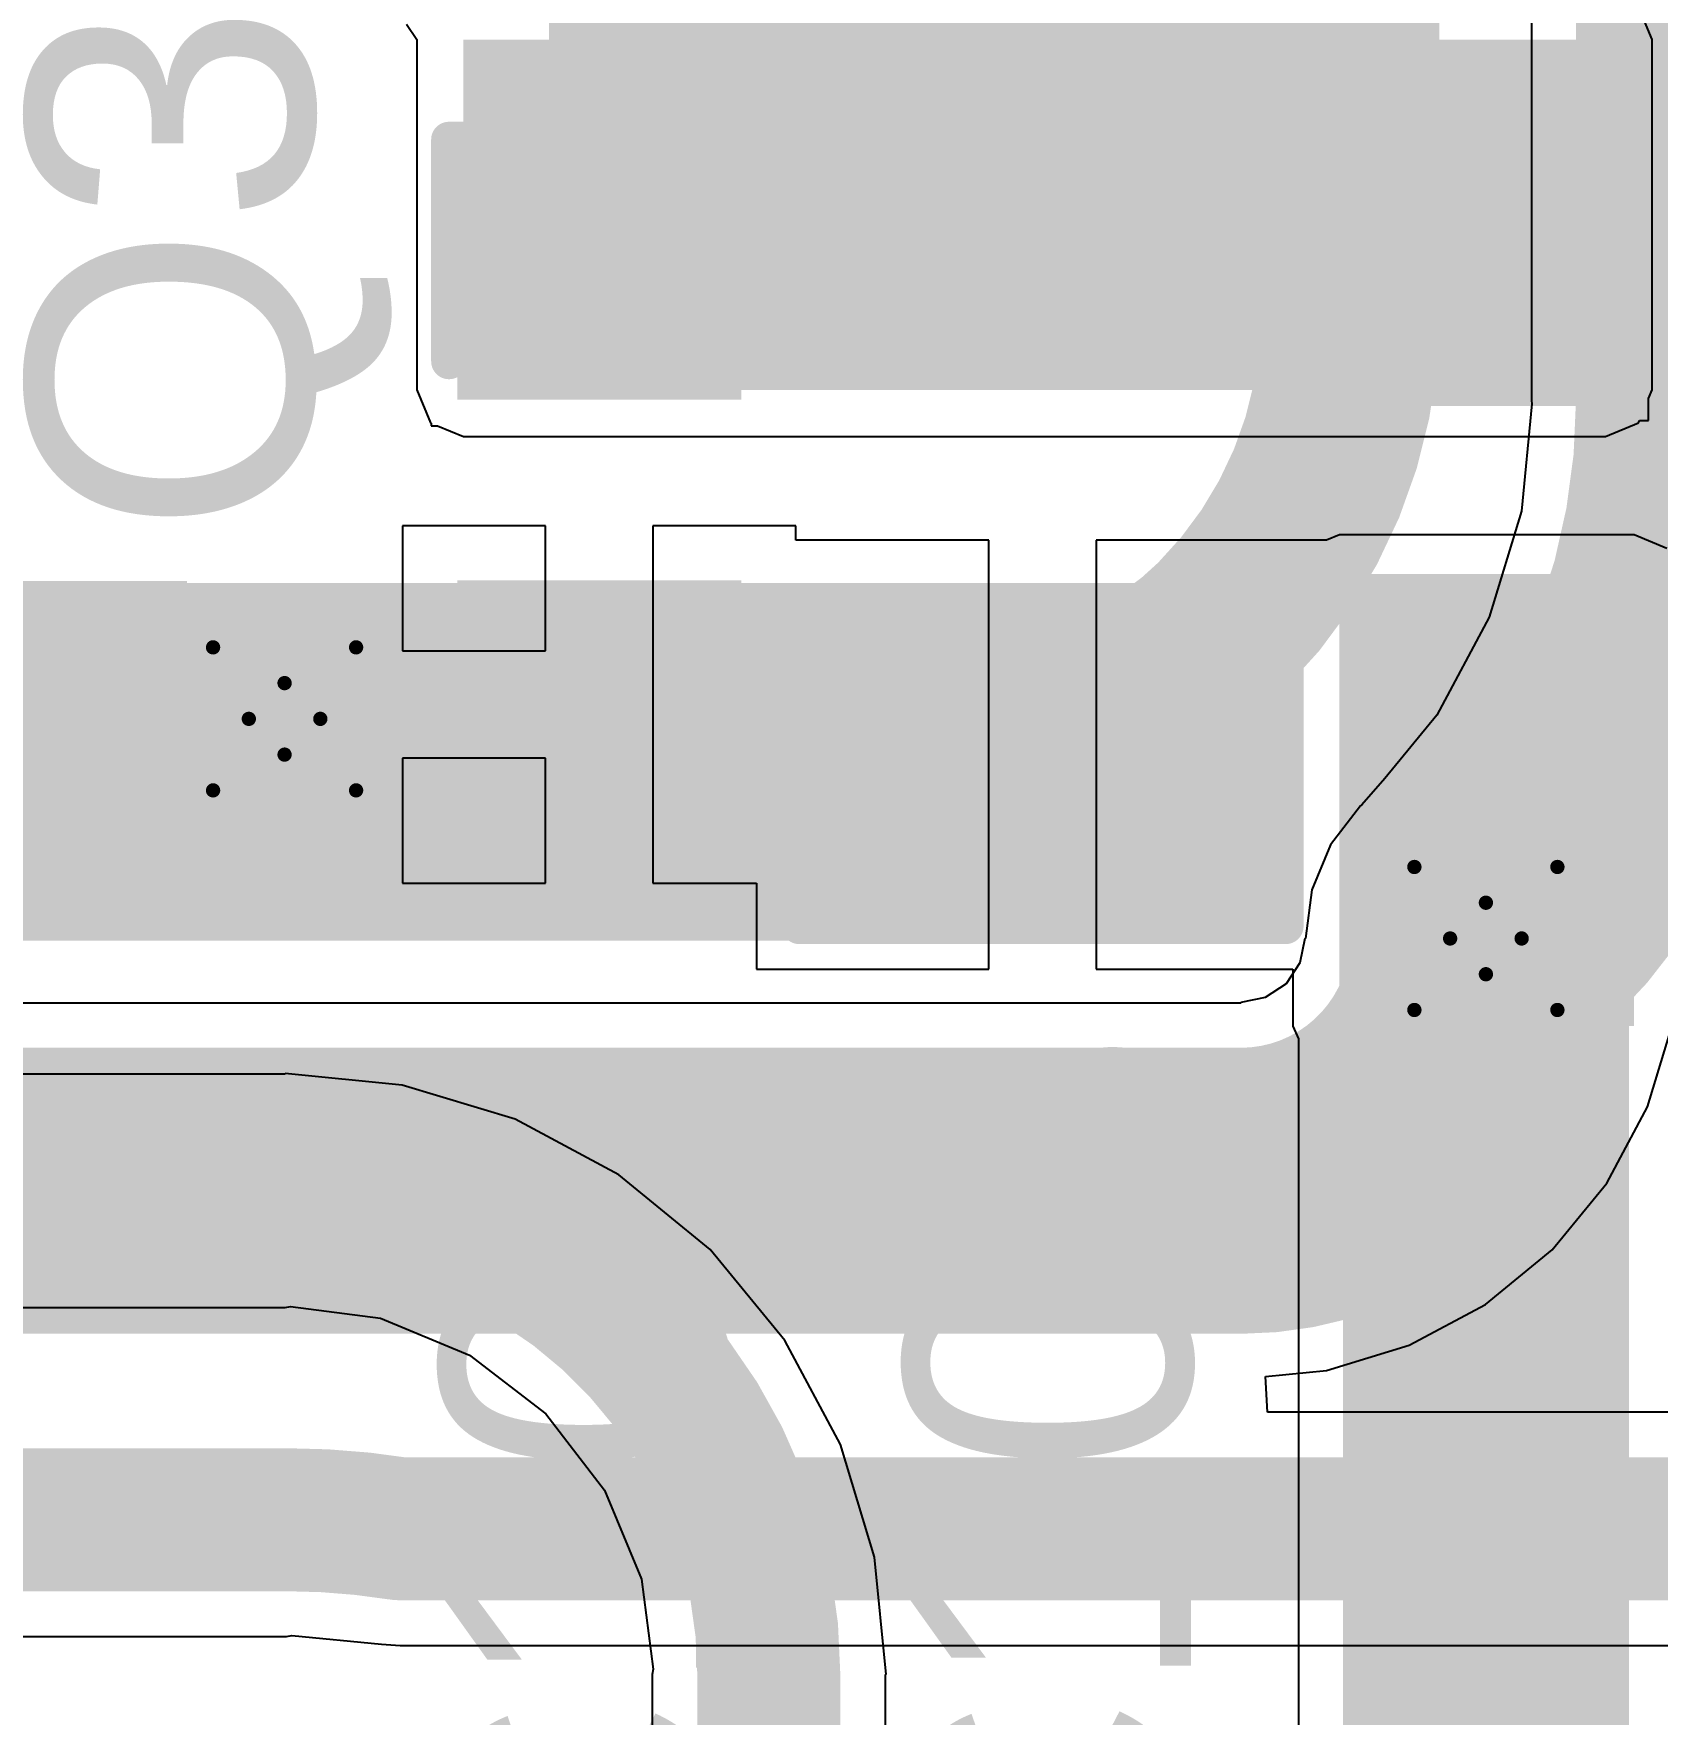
# Model space of a CAD drawing. Header units: inches. Extents: x -5 to 426, y -53 to 116.
# Drawn here: x 38.13 to 43.9, y -18.04 to -12.07 of the extents above; entities that cross this region are included whole.
import ezdxf

# ---------------------------------------------------------------- set-up
doc = ezdxf.new("R2010")
doc.units = ezdxf.units.IN
for name, color, linetype in [('Board Outline', 216, 'Continuous'), ('Bottom Layer', 5, 'Continuous'), ('Drill Drawing', 1, 'Continuous'), ('Top Layer', 1, 'Continuous'), ('Top Overlay', 2, 'Continuous'), ('Top Paste', 8, 'Continuous'), ('Top Solder', 216, 'Continuous'), ('Via Holes', 16, 'Continuous')]:
    doc.layers.add(name, color=color, linetype=linetype)
doc.styles.add('Arial', font='', dxfattribs={"height": 0.2})
doc.styles.get('Arial').set_extended_font_data('Arial')

# ---------------------------------------------------------------- blocks, each defined once
blk = doc.blocks.new('IND_0603__1608_M_______60')
at = {"layer": 'Top Layer'}
for points in [[(-1, 0.4), (-0.4, 0.4), (-0.4, -0.4), (-1, -0.4)], [(0.4, 0.4), (1, 0.4), (1, -0.4), (0.4, -0.4)]]:
    blk.add_hatch(color=1, dxfattribs=at).paths.add_polyline_path(points)
at = {"layer": 'Top Paste'}
for points in [[(-1, 0.4), (-0.4, 0.4), (-0.4, -0.4), (-1, -0.4)], [(0.4, 0.4), (1, 0.4), (1, -0.4), (0.4, -0.4)]]:
    blk.add_hatch(color=8, dxfattribs=at).paths.add_polyline_path(points)
at = {"layer": 'Top Solder'}
for points in [[(-1.1016, 0.5016), (-0.2984, 0.5016), (-0.2984, -0.5016), (-1.1016, -0.5016)], [(0.2984, 0.5016), (1.1016, 0.5016), (1.1016, -0.5016), (0.2984, -0.5016)]]:
    blk.add_hatch(color=216, dxfattribs=at).paths.add_polyline_path(points)
at = {"layer": 'Top Overlay'}
for points in [[(-0.2032, 0.4572, 0.127, 0.127, 0), (0.2286, 0.4572, 0.127, 0.127, 0)], [(-0.2032, -0.4572, 0.127, 0.127, 0), (0.2286, -0.4572, 0.127, 0.127, 0)]]:
    blk.add_lwpolyline(points, format="xyseb", dxfattribs=at)
for points in [[(-0.2349, 0.4572, 0.0635, 0.0635, 1), (-0.1714, 0.4572, 0.0635, 0.0635, 1)], [(0.1968, 0.4572, 0.0635, 0.0635, 1), (0.2604, 0.4572, 0.0635, 0.0635, 1)], [(-0.2349, -0.4572, 0.0635, 0.0635, 1), (-0.1714, -0.4572, 0.0635, 0.0635, 1)], [(0.1968, -0.4572, 0.0635, 0.0635, 1), (0.2604, -0.4572, 0.0635, 0.0635, 1)]]:
    blk.add_lwpolyline(points, format="xyseb", close=True, dxfattribs=at)
blk = doc.blocks.new('C___0805_62')
at = {"layer": 'Top Layer'}
for points in [[(-1.524, 0.762), (-0.508, 0.762), (-0.508, -0.762), (-1.524, -0.762)], [(0.508, 0.762), (1.524, 0.762), (1.524, -0.762), (0.508, -0.762)]]:
    blk.add_hatch(color=1, dxfattribs=at).paths.add_polyline_path(points)
at = {"layer": 'Top Paste'}
for points in [[(-1.524, 0.762), (-0.508, 0.762), (-0.508, -0.762), (-1.524, -0.762)], [(0.508, 0.762), (1.524, 0.762), (1.524, -0.762), (0.508, -0.762)]]:
    blk.add_hatch(color=8, dxfattribs=at).paths.add_polyline_path(points)
at = {"layer": 'Top Solder'}
for points in [[(-1.594, 0.832), (-0.438, 0.832), (-0.438, -0.832), (-1.594, -0.832)], [(0.438, 0.832), (1.594, 0.832), (1.594, -0.832), (0.438, -0.832)]]:
    blk.add_hatch(color=216, dxfattribs=at).paths.add_polyline_path(points)
at = {"layer": 'Top Overlay'}
for points in [[(-1.6256, 0.8636, 0.127, 0.127, 0), (-0.6096, 0.8636, 0.127, 0.127, 0)], [(-1.6256, 0.8636, 0.127, 0.127, 0), (-1.6256, -0.8636, 0.127, 0.127, 0)], [(0.6096, 0.8636, 0.127, 0.127, 0), (1.6256, 0.8636, 0.127, 0.127, 0)], [(1.6256, 0.8636, 0.127, 0.127, 0), (1.6256, -0.8636, 0.127, 0.127, 0)], [(-1.6256, -0.8636, 0.127, 0.127, 0), (-0.6096, -0.8636, 0.127, 0.127, 0)], [(0.6096, -0.8636, 0.127, 0.127, 0), (1.6256, -0.8636, 0.127, 0.127, 0)]]:
    blk.add_lwpolyline(points, format="xyseb", dxfattribs=at)
for points in [[(-1.6574, 0.8636, 0.0635, 0.0635, 1), (-1.5938, 0.8636, 0.0635, 0.0635, 1)], [(-1.6574, 0.8636, 0.0635, 0.0635, 1), (-1.5938, 0.8636, 0.0635, 0.0635, 1)], [(-0.6413, 0.8636, 0.0635, 0.0635, 1), (-0.5778, 0.8636, 0.0635, 0.0635, 1)], [(0.5778, 0.8636, 0.0635, 0.0635, 1), (0.6413, 0.8636, 0.0635, 0.0635, 1)], [(1.5938, 0.8636, 0.0635, 0.0635, 1), (1.6574, 0.8636, 0.0635, 0.0635, 1)], [(1.5938, 0.8636, 0.0635, 0.0635, 1), (1.6574, 0.8636, 0.0635, 0.0635, 1)], [(-1.6574, -0.8636, 0.0635, 0.0635, 1), (-1.5938, -0.8636, 0.0635, 0.0635, 1)], [(-1.6574, -0.8636, 0.0635, 0.0635, 1), (-1.5938, -0.8636, 0.0635, 0.0635, 1)], [(-0.6413, -0.8636, 0.0635, 0.0635, 1), (-0.5778, -0.8636, 0.0635, 0.0635, 1)], [(0.5778, -0.8636, 0.0635, 0.0635, 1), (0.6413, -0.8636, 0.0635, 0.0635, 1)], [(1.5938, -0.8636, 0.0635, 0.0635, 1), (1.6574, -0.8636, 0.0635, 0.0635, 1)], [(1.5938, -0.8636, 0.0635, 0.0635, 1), (1.6574, -0.8636, 0.0635, 0.0635, 1)]]:
    blk.add_lwpolyline(points, format="xyseb", close=True, dxfattribs=at)
blk = doc.blocks.new('C___0603_63')
at = {"layer": 'Top Layer'}
for points in [[(-0.381, 0.4445), (-0.381, -0.4445), (-1.143, -0.4445), (-1.143, 0.4445)], [(1.143, 0.4445), (1.143, -0.4445), (0.381, -0.4445), (0.381, 0.4445)]]:
    blk.add_hatch(color=1, dxfattribs=at).paths.add_polyline_path(points)
at = {"layer": 'Top Paste'}
for points in [[(-0.381, 0.4445), (-0.381, -0.4445), (-1.143, -0.4445), (-1.143, 0.4445)], [(1.143, 0.4445), (1.143, -0.4445), (0.381, -0.4445), (0.381, 0.4445)]]:
    blk.add_hatch(color=8, dxfattribs=at).paths.add_polyline_path(points)
at = {"layer": 'Top Solder'}
for points in [[(-0.321, 0.5045), (-0.321, -0.5045), (-1.203, -0.5045), (-1.203, 0.5045)], [(1.203, 0.5045), (1.203, -0.5045), (0.321, -0.5045), (0.321, 0.5045)]]:
    blk.add_hatch(color=216, dxfattribs=at).paths.add_polyline_path(points)
at = {"layer": 'Top Overlay'}
for points in [[(-1.2446, 0.5334, 0.127, 0.127, 0), (-1.2446, -0.5334, 0.127, 0.127, 0)], [(-1.2446, 0.5334, 0.127, 0.127, 0), (-0.4572, 0.5334, 0.127, 0.127, 0)], [(0.4572, 0.5334, 0.127, 0.127, 0), (1.2446, 0.5334, 0.127, 0.127, 0)], [(1.2446, 0.5334, 0.127, 0.127, 0), (1.2446, -0.5334, 0.127, 0.127, 0)], [(-1.2446, -0.5334, 0.127, 0.127, 0), (-0.4572, -0.5334, 0.127, 0.127, 0)], [(0.4572, -0.5334, 0.127, 0.127, 0), (1.2446, -0.5334, 0.127, 0.127, 0)]]:
    blk.add_lwpolyline(points, format="xyseb", dxfattribs=at)
for points in [[(-1.2764, 0.5334, 0.0635, 0.0635, 1), (-1.2128, 0.5334, 0.0635, 0.0635, 1)], [(-1.2764, 0.5334, 0.0635, 0.0635, 1), (-1.2128, 0.5334, 0.0635, 0.0635, 1)], [(-0.4889, 0.5334, 0.0635, 0.0635, 1), (-0.4254, 0.5334, 0.0635, 0.0635, 1)], [(0.4254, 0.5334, 0.0635, 0.0635, 1), (0.4889, 0.5334, 0.0635, 0.0635, 1)], [(1.2128, 0.5334, 0.0635, 0.0635, 1), (1.2764, 0.5334, 0.0635, 0.0635, 1)], [(1.2128, 0.5334, 0.0635, 0.0635, 1), (1.2764, 0.5334, 0.0635, 0.0635, 1)], [(-1.2764, -0.5334, 0.0635, 0.0635, 1), (-1.2128, -0.5334, 0.0635, 0.0635, 1)], [(-1.2764, -0.5334, 0.0635, 0.0635, 1), (-1.2128, -0.5334, 0.0635, 0.0635, 1)], [(-0.4889, -0.5334, 0.0635, 0.0635, 1), (-0.4254, -0.5334, 0.0635, 0.0635, 1)], [(0.4254, -0.5334, 0.0635, 0.0635, 1), (0.4889, -0.5334, 0.0635, 0.0635, 1)], [(1.2128, -0.5334, 0.0635, 0.0635, 1), (1.2764, -0.5334, 0.0635, 0.0635, 1)], [(1.2128, -0.5334, 0.0635, 0.0635, 1), (1.2764, -0.5334, 0.0635, 0.0635, 1)]]:
    blk.add_lwpolyline(points, format="xyseb", close=True, dxfattribs=at)

msp = doc.modelspace()

# ---------------------------------------------------------------- hatches: boundary and pattern name
at = {"layer": 'Bottom Layer'}
h = msp.add_hatch(color=5, dxfattribs=at)
edge = h.paths.add_edge_path()
edge.add_arc((39.0215, -14.5046), 0.3, 0, 360)
h = msp.add_hatch(color=5, dxfattribs=at)
edge = h.paths.add_edge_path()
edge.add_arc((43.2887, -15.2847), 0.3, 0, 360)
at = {"layer": 'Top Layer'}
for points in [[(39.9613, -13.3362), (41.6377, -13.3362), (41.6377, -11.1264), (39.9613, -11.1264)], [(43.7141, -13.3362), (43.7141, -12.0916), (39.6565, -12.0916), (39.6565, -13.3362)], [(38.6747, -15.2847), (38.6747, -14.0147), (36.6339, -14.0147), (36.6339, -15.2847)], [(42.5013, -15.292), (42.5013, -14.022), (37.2435, -14.022), (37.2435, -15.292)], [(42.7685, -15.5956), (43.815, -15.5956), (43.815, -14.0156), (42.7685, -14.0156)]]:
    msp.add_hatch(color=1, dxfattribs=at).paths.add_polyline_path(points)
h = msp.add_hatch(color=1, dxfattribs=at)
edge = h.paths.add_edge_path()
edge.add_arc((39.0215, -14.5046), 0.3, 0, 360)
h = msp.add_hatch(color=1, dxfattribs=at)
edge = h.paths.add_edge_path()
edge.add_arc((43.2887, -15.2847), 0.3, 0, 360)
at = {"layer": 'Via Holes'}
h = msp.add_hatch(color=7, dxfattribs=at)
edge = h.paths.add_edge_path()
edge.add_arc((39.0215, -14.5046), 0.15, 0, 360)
h = msp.add_hatch(color=7, dxfattribs=at)
edge = h.paths.add_edge_path()
edge.add_arc((43.2887, -15.2847), 0.15, 0, 360)

# ---------------------------------------------------------------- linework, layer by layer
at = {"layer": 'Board Outline'}
msp.add_lwpolyline([(49.7725, 6.3481, 0.254, 0.254, -1.144567), (-0.2979, -38.4414, 0.254, 0.254, 0)], format="xyseb", dxfattribs=at)
at = {"layer": 'Bottom Layer'}
for p, q in [((43.4506, -8.4091), (43.4506, -13.374)), ((43.4521, -13.3856), (43.4146, -13.7665)), ((43.4506, -13.374), (43.4521, -13.3856)), ((43.4146, -13.7665), (43.3001, -14.1439)), ((43.3001, -14.1439), (43.1142, -14.4917)), ((43.1142, -14.4917), (42.9293, -14.717)), ((42.9293, -14.717), (42.8483, -14.8095)), ((42.843, -14.8136), (42.7371, -14.9516)), ((42.8483, -14.8095), (42.843, -14.8136)), ((42.7371, -14.9516), (42.6706, -15.1122)), ((42.6706, -15.1122), (42.6479, -15.2846)), ((42.6453, -15.2847), (42.628, -15.3718)), ((42.6478, -15.2847), (42.6453, -15.2847)), ((42.6479, -15.2846), (42.6478, -15.2847)), ((42.628, -15.3718), (42.5787, -15.4456)), ((42.5787, -15.4456), (42.5049, -15.4949)), ((42.4178, -15.5149), (35.6286, -15.5149)), ((42.5049, -15.4949), (42.4178, -15.5123)), ((42.4178, -15.5123), (42.4178, -15.5149)), ((43.8629, -15.8833), (43.9519, -15.5899)), ((43.7184, -16.1537), (43.8629, -15.8833)), ((43.5239, -16.3908), (43.7184, -16.1537)), ((43.2868, -16.5853), (43.5239, -16.3908)), ((43.0164, -16.7298), (43.2868, -16.5853)), ((42.723, -16.8189), (43.0164, -16.7298)), ((42.5062, -16.8402), (42.723, -16.8189)), ((42.5124, -16.9672), (42.5062, -16.8402)), ((44.2808, -16.9672), (42.5124, -16.9672)), ((34.8366, -17.7637), (39.0289, -17.7637)), ((39.0289, -17.7637), (39.0475, -17.7601)), ((39.0475, -17.7601), (39.3661, -17.7914)), ((39.3661, -17.7914), (39.3661, -17.7914)), ((39.3661, -17.7914), (39.432, -17.7959)), ((39.432, -17.7959), (39.4878, -17.7959)), ((39.4878, -17.7959), (44.2808, -17.7959))]:
    msp.add_line(p, q, dxfattribs=at)
for points in [[(44.1167, -13.374, 1.016, 1.016, 0), (44.1167, -8.4091, 1.016, 1.016, 0)], [(42.8061, -13.0706, 0.635, 0.635, 0), (42.8061, -11.7319, 0.635, 0.635, 0)], [(42.8061, -13.0706, 0.635, 0.635, -0.198912), (42.3489, -14.1744, 0.635, 0.635, 0)], [(44.1167, -13.374, 1.016, 1.016, -0.201526), (43.314, -15.2846, 1.016, 1.016, 0)], [(42.3489, -14.1744, 0.635, 0.635, -0.198912), (41.5517, -14.5046, 0.635, 0.635, 0)], [(39.0215, -14.5046, 0.635, 0.635, 0), (41.5517, -14.5046, 0.635, 0.635, 0)], [(43.3141, -15.2847, 1.016, 1.016, -0.414214), (42.4178, -16.181, 1.016, 1.016, 0)], [(35.6286, -16.181, 1.016, 1.016, 0), (42.4178, -16.181, 1.016, 1.016, 0)], [(34.8366, -17.3494, 0.508, 0.508, 0), (39.0289, -17.3494, 0.508, 0.508, 0)], [(39.0289, -17.3494, 0.508, 0.508, -0.039866), (39.432, -17.3816, 0.508, 0.508, 0)], [(39.432, -17.3816, 0.508, 0.508, 0), (39.432, -17.3816, 0.508, 0.508, 0)], [(39.432, -17.3816, 0.508, 0.508, 0), (44.2808, -17.3816, 0.508, 0.508, 0)]]:
    msp.add_lwpolyline(points, format="xyseb", dxfattribs=at)
for points in [[(42.6473, -13.0706, 0.3175, 0.3175, 1), (42.9648, -13.0706, 0.3175, 0.3175, 1)], [(42.6473, -13.0706, 0.3175, 0.3175, 1), (42.9648, -13.0706, 0.3175, 0.3175, 1)], [(43.8627, -13.374, 0.508, 0.508, 1), (44.3707, -13.374, 0.508, 0.508, 1)], [(43.8627, -13.374, 0.508, 0.508, 1), (44.3707, -13.374, 0.508, 0.508, 1)], [(42.1901, -14.1744, 0.3175, 0.3175, 1), (42.5076, -14.1744, 0.3175, 0.3175, 1)], [(42.1901, -14.1744, 0.3175, 0.3175, 1), (42.5076, -14.1744, 0.3175, 0.3175, 1)], [(38.8627, -14.5046, 0.3175, 0.3175, 1), (39.1802, -14.5046, 0.3175, 0.3175, 1)], [(41.3929, -14.5046, 0.3175, 0.3175, 1), (41.7104, -14.5046, 0.3175, 0.3175, 1)], [(41.3929, -14.5046, 0.3175, 0.3175, 1), (41.7104, -14.5046, 0.3175, 0.3175, 1)], [(43.06, -15.2846, 0.508, 0.508, 1), (43.568, -15.2846, 0.508, 0.508, 1)], [(43.0601, -15.2847, 0.508, 0.508, 1), (43.5681, -15.2847, 0.508, 0.508, 1)], [(42.1638, -16.181, 0.508, 0.508, 1), (42.6718, -16.181, 0.508, 0.508, 1)], [(42.1638, -16.181, 0.508, 0.508, 1), (42.6718, -16.181, 0.508, 0.508, 1)], [(38.9019, -17.3494, 0.254, 0.254, 1), (39.1559, -17.3494, 0.254, 0.254, 1)], [(38.9019, -17.3494, 0.254, 0.254, 1), (39.1559, -17.3494, 0.254, 0.254, 1)], [(39.305, -17.3816, 0.254, 0.254, 1), (39.559, -17.3816, 0.254, 0.254, 1)], [(39.305, -17.3816, 0.254, 0.254, 1), (39.559, -17.3816, 0.254, 0.254, 1)], [(39.305, -17.3816, 0.254, 0.254, 1), (39.559, -17.3816, 0.254, 0.254, 1)], [(39.305, -17.3816, 0.254, 0.254, 1), (39.559, -17.3816, 0.254, 0.254, 1)]]:
    msp.add_lwpolyline(points, format="xyseb", close=True, dxfattribs=at)
at = {"layer": 'Drill Drawing'}
for points in [[(38.7675, -14.2506, 0.0508, 0.0508, 0), (39.0215, -14.3776, 0.0508, 0.0508, 0)], [(38.7675, -14.2506, 0.0508, 0.0508, 0), (38.8945, -14.5046, 0.0508, 0.0508, 0)], [(39.0215, -14.3776, 0.0508, 0.0508, 0), (39.2755, -14.2506, 0.0508, 0.0508, 0)], [(39.1485, -14.5046, 0.0508, 0.0508, 0), (39.2755, -14.2506, 0.0508, 0.0508, 0)], [(38.7675, -14.7586, 0.0508, 0.0508, 0), (38.8945, -14.5046, 0.0508, 0.0508, 0)], [(39.1485, -14.5046, 0.0508, 0.0508, 0), (39.2755, -14.7586, 0.0508, 0.0508, 0)], [(38.7675, -14.7586, 0.0508, 0.0508, 0), (39.0215, -14.6316, 0.0508, 0.0508, 0)], [(39.0215, -14.6316, 0.0508, 0.0508, 0), (39.2755, -14.7586, 0.0508, 0.0508, 0)], [(43.0347, -15.0307, 0.0508, 0.0508, 0), (43.2887, -15.1577, 0.0508, 0.0508, 0)], [(43.0347, -15.0307, 0.0508, 0.0508, 0), (43.1617, -15.2847, 0.0508, 0.0508, 0)], [(43.2887, -15.1577, 0.0508, 0.0508, 0), (43.5427, -15.0307, 0.0508, 0.0508, 0)], [(43.4157, -15.2847, 0.0508, 0.0508, 0), (43.5427, -15.0307, 0.0508, 0.0508, 0)], [(43.0347, -15.5387, 0.0508, 0.0508, 0), (43.1617, -15.2847, 0.0508, 0.0508, 0)], [(43.4157, -15.2847, 0.0508, 0.0508, 0), (43.5427, -15.5387, 0.0508, 0.0508, 0)], [(43.0347, -15.5387, 0.0508, 0.0508, 0), (43.2887, -15.4117, 0.0508, 0.0508, 0)], [(43.2887, -15.4117, 0.0508, 0.0508, 0), (43.5427, -15.5387, 0.0508, 0.0508, 0)]]:
    msp.add_lwpolyline(points, format="xyseb", dxfattribs=at)
for points in [[(38.7548, -14.2506, 0.0254, 0.0254, 1), (38.7802, -14.2506, 0.0254, 0.0254, 1)], [(38.7548, -14.2506, 0.0254, 0.0254, 1), (38.7802, -14.2506, 0.0254, 0.0254, 1)], [(39.2628, -14.2506, 0.0254, 0.0254, 1), (39.2882, -14.2506, 0.0254, 0.0254, 1)], [(39.2628, -14.2506, 0.0254, 0.0254, 1), (39.2882, -14.2506, 0.0254, 0.0254, 1)], [(39.0088, -14.3776, 0.0254, 0.0254, 1), (39.0342, -14.3776, 0.0254, 0.0254, 1)], [(39.0088, -14.3776, 0.0254, 0.0254, 1), (39.0342, -14.3776, 0.0254, 0.0254, 1)], [(38.8818, -14.5046, 0.0254, 0.0254, 1), (38.9072, -14.5046, 0.0254, 0.0254, 1)], [(38.8818, -14.5046, 0.0254, 0.0254, 1), (38.9072, -14.5046, 0.0254, 0.0254, 1)], [(39.1358, -14.5046, 0.0254, 0.0254, 1), (39.1612, -14.5046, 0.0254, 0.0254, 1)], [(39.1358, -14.5046, 0.0254, 0.0254, 1), (39.1612, -14.5046, 0.0254, 0.0254, 1)], [(39.0088, -14.6316, 0.0254, 0.0254, 1), (39.0342, -14.6316, 0.0254, 0.0254, 1)], [(39.0088, -14.6316, 0.0254, 0.0254, 1), (39.0342, -14.6316, 0.0254, 0.0254, 1)], [(38.7548, -14.7586, 0.0254, 0.0254, 1), (38.7802, -14.7586, 0.0254, 0.0254, 1)], [(38.7548, -14.7586, 0.0254, 0.0254, 1), (38.7802, -14.7586, 0.0254, 0.0254, 1)], [(39.2628, -14.7586, 0.0254, 0.0254, 1), (39.2882, -14.7586, 0.0254, 0.0254, 1)], [(39.2628, -14.7586, 0.0254, 0.0254, 1), (39.2882, -14.7586, 0.0254, 0.0254, 1)], [(43.022, -15.0307, 0.0254, 0.0254, 1), (43.0474, -15.0307, 0.0254, 0.0254, 1)], [(43.022, -15.0307, 0.0254, 0.0254, 1), (43.0474, -15.0307, 0.0254, 0.0254, 1)], [(43.53, -15.0307, 0.0254, 0.0254, 1), (43.5554, -15.0307, 0.0254, 0.0254, 1)], [(43.53, -15.0307, 0.0254, 0.0254, 1), (43.5554, -15.0307, 0.0254, 0.0254, 1)], [(43.276, -15.1577, 0.0254, 0.0254, 1), (43.3014, -15.1577, 0.0254, 0.0254, 1)], [(43.276, -15.1577, 0.0254, 0.0254, 1), (43.3014, -15.1577, 0.0254, 0.0254, 1)], [(43.149, -15.2847, 0.0254, 0.0254, 1), (43.1744, -15.2847, 0.0254, 0.0254, 1)], [(43.149, -15.2847, 0.0254, 0.0254, 1), (43.1744, -15.2847, 0.0254, 0.0254, 1)], [(43.403, -15.2847, 0.0254, 0.0254, 1), (43.4284, -15.2847, 0.0254, 0.0254, 1)], [(43.403, -15.2847, 0.0254, 0.0254, 1), (43.4284, -15.2847, 0.0254, 0.0254, 1)], [(43.276, -15.4117, 0.0254, 0.0254, 1), (43.3014, -15.4117, 0.0254, 0.0254, 1)], [(43.276, -15.4117, 0.0254, 0.0254, 1), (43.3014, -15.4117, 0.0254, 0.0254, 1)], [(43.022, -15.5387, 0.0254, 0.0254, 1), (43.0474, -15.5387, 0.0254, 0.0254, 1)], [(43.022, -15.5387, 0.0254, 0.0254, 1), (43.0474, -15.5387, 0.0254, 0.0254, 1)], [(43.53, -15.5387, 0.0254, 0.0254, 1), (43.5554, -15.5387, 0.0254, 0.0254, 1)], [(43.53, -15.5387, 0.0254, 0.0254, 1), (43.5554, -15.5387, 0.0254, 0.0254, 1)]]:
    msp.add_lwpolyline(points, format="xyseb", close=True, dxfattribs=at)
at = {"layer": 'Top Layer'}
for p, q in [((43.879, -12.0916), (43.8307, -11.9749)), ((39.4549, -12.0368), (39.4915, -12.0916)), ((39.4915, -12.0916), (39.4915, -13.3362)), ((43.879, -13.3362), (43.879, -12.0916)), ((39.4915, -13.3362), (39.5398, -13.4528)), ((43.8665, -13.3665), (43.879, -13.3362)), ((43.8665, -13.4442), (43.8665, -13.3665)), ((39.5398, -13.4528), (39.5422, -13.4538)), ((39.5422, -13.4538), (39.5422, -13.4632)), ((39.5422, -13.4632), (39.5648, -13.4632)), ((39.5648, -13.4632), (39.6565, -13.5011)), ((43.7141, -13.5011), (43.8307, -13.4528)), ((43.8307, -13.4528), (43.8343, -13.4442)), ((43.8343, -13.4442), (43.8665, -13.4442)), ((39.6565, -13.5011), (43.7141, -13.5011)), ((39.9486, -13.8188), (39.4406, -13.8188)), ((39.4406, -13.8188), (39.4406, -14.2633)), ((39.9486, -14.2633), (39.9486, -13.8188)), ((40.8376, -13.8188), (40.3296, -13.8188)), ((40.3296, -13.8188), (40.3296, -14.4538)), ((40.8376, -13.8696), (40.8376, -13.8188)), ((42.7685, -13.8506), (42.7227, -13.8696)), ((43.815, -13.8506), (42.7685, -13.8506)), ((43.9316, -13.8989), (43.815, -13.8506)), ((41.5234, -13.8696), (40.8376, -13.8696)), ((41.5234, -14.6316), (41.5234, -13.8696)), ((42.7227, -13.8696), (41.9044, -13.8696)), ((41.9044, -13.8696), (41.9044, -14.6316)), ((39.4406, -14.2633), (39.9486, -14.2633)), ((40.3296, -14.4538), (40.3296, -15.0888)), ((39.9486, -14.6443), (39.4406, -14.6443)), ((39.4406, -14.6443), (39.4406, -15.0888)), ((39.9486, -15.0888), (39.9486, -14.6443)), ((41.5234, -15.3936), (41.5234, -14.6316)), ((41.9044, -14.6316), (41.9044, -15.3936)), ((39.4406, -15.0888), (39.9486, -15.0888)), ((40.3296, -15.0888), (40.6979, -15.0888)), ((40.6979, -15.0888), (40.6979, -15.3936)), ((40.6979, -15.3936), (41.5234, -15.3936)), ((41.9044, -15.3936), (42.6035, -15.3936)), ((42.6035, -15.3936), (42.6035, -15.5956)), ((42.6035, -15.5956), (42.6226, -15.6416)), ((42.6226, -15.6416), (42.6226, -29.5922)), ((39.0232, -15.7666), (35.1492, -15.7666)), ((39.4397, -15.8053), (39.0232, -15.7643)), ((39.0232, -15.7643), (39.0232, -15.7666)), ((39.8403, -15.9268), (39.4397, -15.8053)), ((40.2094, -16.1241), (39.8403, -15.9268)), ((40.5329, -16.3897), (40.2094, -16.1241)), ((40.7985, -16.7132), (40.5329, -16.3897)), ((35.1492, -16.5953), (39.0232, -16.5953)), ((39.0232, -16.5953), (39.0428, -16.5915)), ((39.0428, -16.5915), (39.3624, -16.6335)), ((39.3624, -16.6335), (39.6785, -16.7644)), ((40.9958, -17.0823), (40.7985, -16.7132)), ((39.6785, -16.7644), (39.9499, -16.9727)), ((39.9499, -16.9727), (40.1581, -17.2441)), ((41.1173, -17.4829), (40.9958, -17.0823)), ((40.1581, -17.2441), (40.2891, -17.5602)), ((41.1583, -17.8994), (41.1173, -17.4829)), ((40.2891, -17.5602), (40.3311, -17.8798)), ((40.3311, -17.8798), (40.3272, -17.8994)), ((40.3272, -17.8994), (40.3272, -20.7224)), ((41.156, -20.7224), (41.156, -17.8994)), ((41.156, -17.8994), (41.1583, -17.8994))]:
    msp.add_line(p, q, dxfattribs=at)
for points in [[(40.6369, -12.9196, 0.508, 0.508, -0.198912), (40.6249, -12.8906, 0.508, 0.508, 0)], [(40.6369, -14.4436, 0.3048, 0.3048, -0.198912), (39.8397, -14.7738, 0.3048, 0.3048, 0)], [(39.0215, -14.7738, 0.3048, 0.3048, 0), (39.8397, -14.7738, 0.3048, 0.3048, 0)], [(43.2887, -29.5922, 1.016, 1.016, 0), (43.2887, -15.2847, 1.016, 1.016, 0)], [(35.1492, -16.181, 0.508, 0.508, 0), (39.0232, -16.181, 0.508, 0.508, 0)], [(39.0232, -16.181, 0.508, 0.508, -0.414214), (40.7416, -17.8994, 0.508, 0.508, 0)], [(40.7416, -20.9042, 0.508, 0.508, 0), (40.7416, -17.8994, 0.508, 0.508, 0)]]:
    msp.add_lwpolyline(points, format="xyseb", dxfattribs=at)
for points in [[(40.4979, -12.8906, 0.254, 0.254, 1), (40.7519, -12.8906, 0.254, 0.254, 1)], [(40.5099, -12.9196, 0.254, 0.254, 1), (40.7639, -12.9196, 0.254, 0.254, 1)], [(40.5607, -14.4436, 0.1524, 0.1524, 1), (40.7131, -14.4436, 0.1524, 0.1524, 1)], [(38.9453, -14.7738, 0.1524, 0.1524, 1), (39.0977, -14.7738, 0.1524, 0.1524, 1)], [(39.7635, -14.7738, 0.1524, 0.1524, 1), (39.9159, -14.7738, 0.1524, 0.1524, 1)], [(39.7635, -14.7738, 0.1524, 0.1524, 1), (39.9159, -14.7738, 0.1524, 0.1524, 1)], [(43.0347, -15.2847, 0.508, 0.508, 1), (43.5427, -15.2847, 0.508, 0.508, 1)], [(38.8962, -16.181, 0.254, 0.254, 1), (39.1502, -16.181, 0.254, 0.254, 1)], [(38.8962, -16.181, 0.254, 0.254, 1), (39.1502, -16.181, 0.254, 0.254, 1)], [(40.6146, -17.8994, 0.254, 0.254, 1), (40.8686, -17.8994, 0.254, 0.254, 1)], [(40.6146, -17.8994, 0.254, 0.254, 1), (40.8686, -17.8994, 0.254, 0.254, 1)]]:
    msp.add_lwpolyline(points, format="xyseb", close=True, dxfattribs=at)

# ---------------------------------------------------------------- block references
at = {"rotation": 90}
for name, p in [('C___0805_62', (41.7139, -13.6156)), ('C___0603_63', (40.1391, -13.6918)), ('IND_0603__1608_M_______60', (43.3141, -13.6918))]:
    msp.add_blockref(name, p, dxfattribs=at)

# ---------------------------------------------------------------- texts
at = {"layer": 'Top Overlay', "style": 'Arial'}
for s, p in [('Q3', (39.1229, -13.8524)), ('C102', (40.593, -19.0083)), ('C103', (42.2411, -19.0007))]:
    msp.add_text(s, height=1.016, rotation=90, dxfattribs=at).set_placement(p)

doc.saveas('drawing.dxf')
